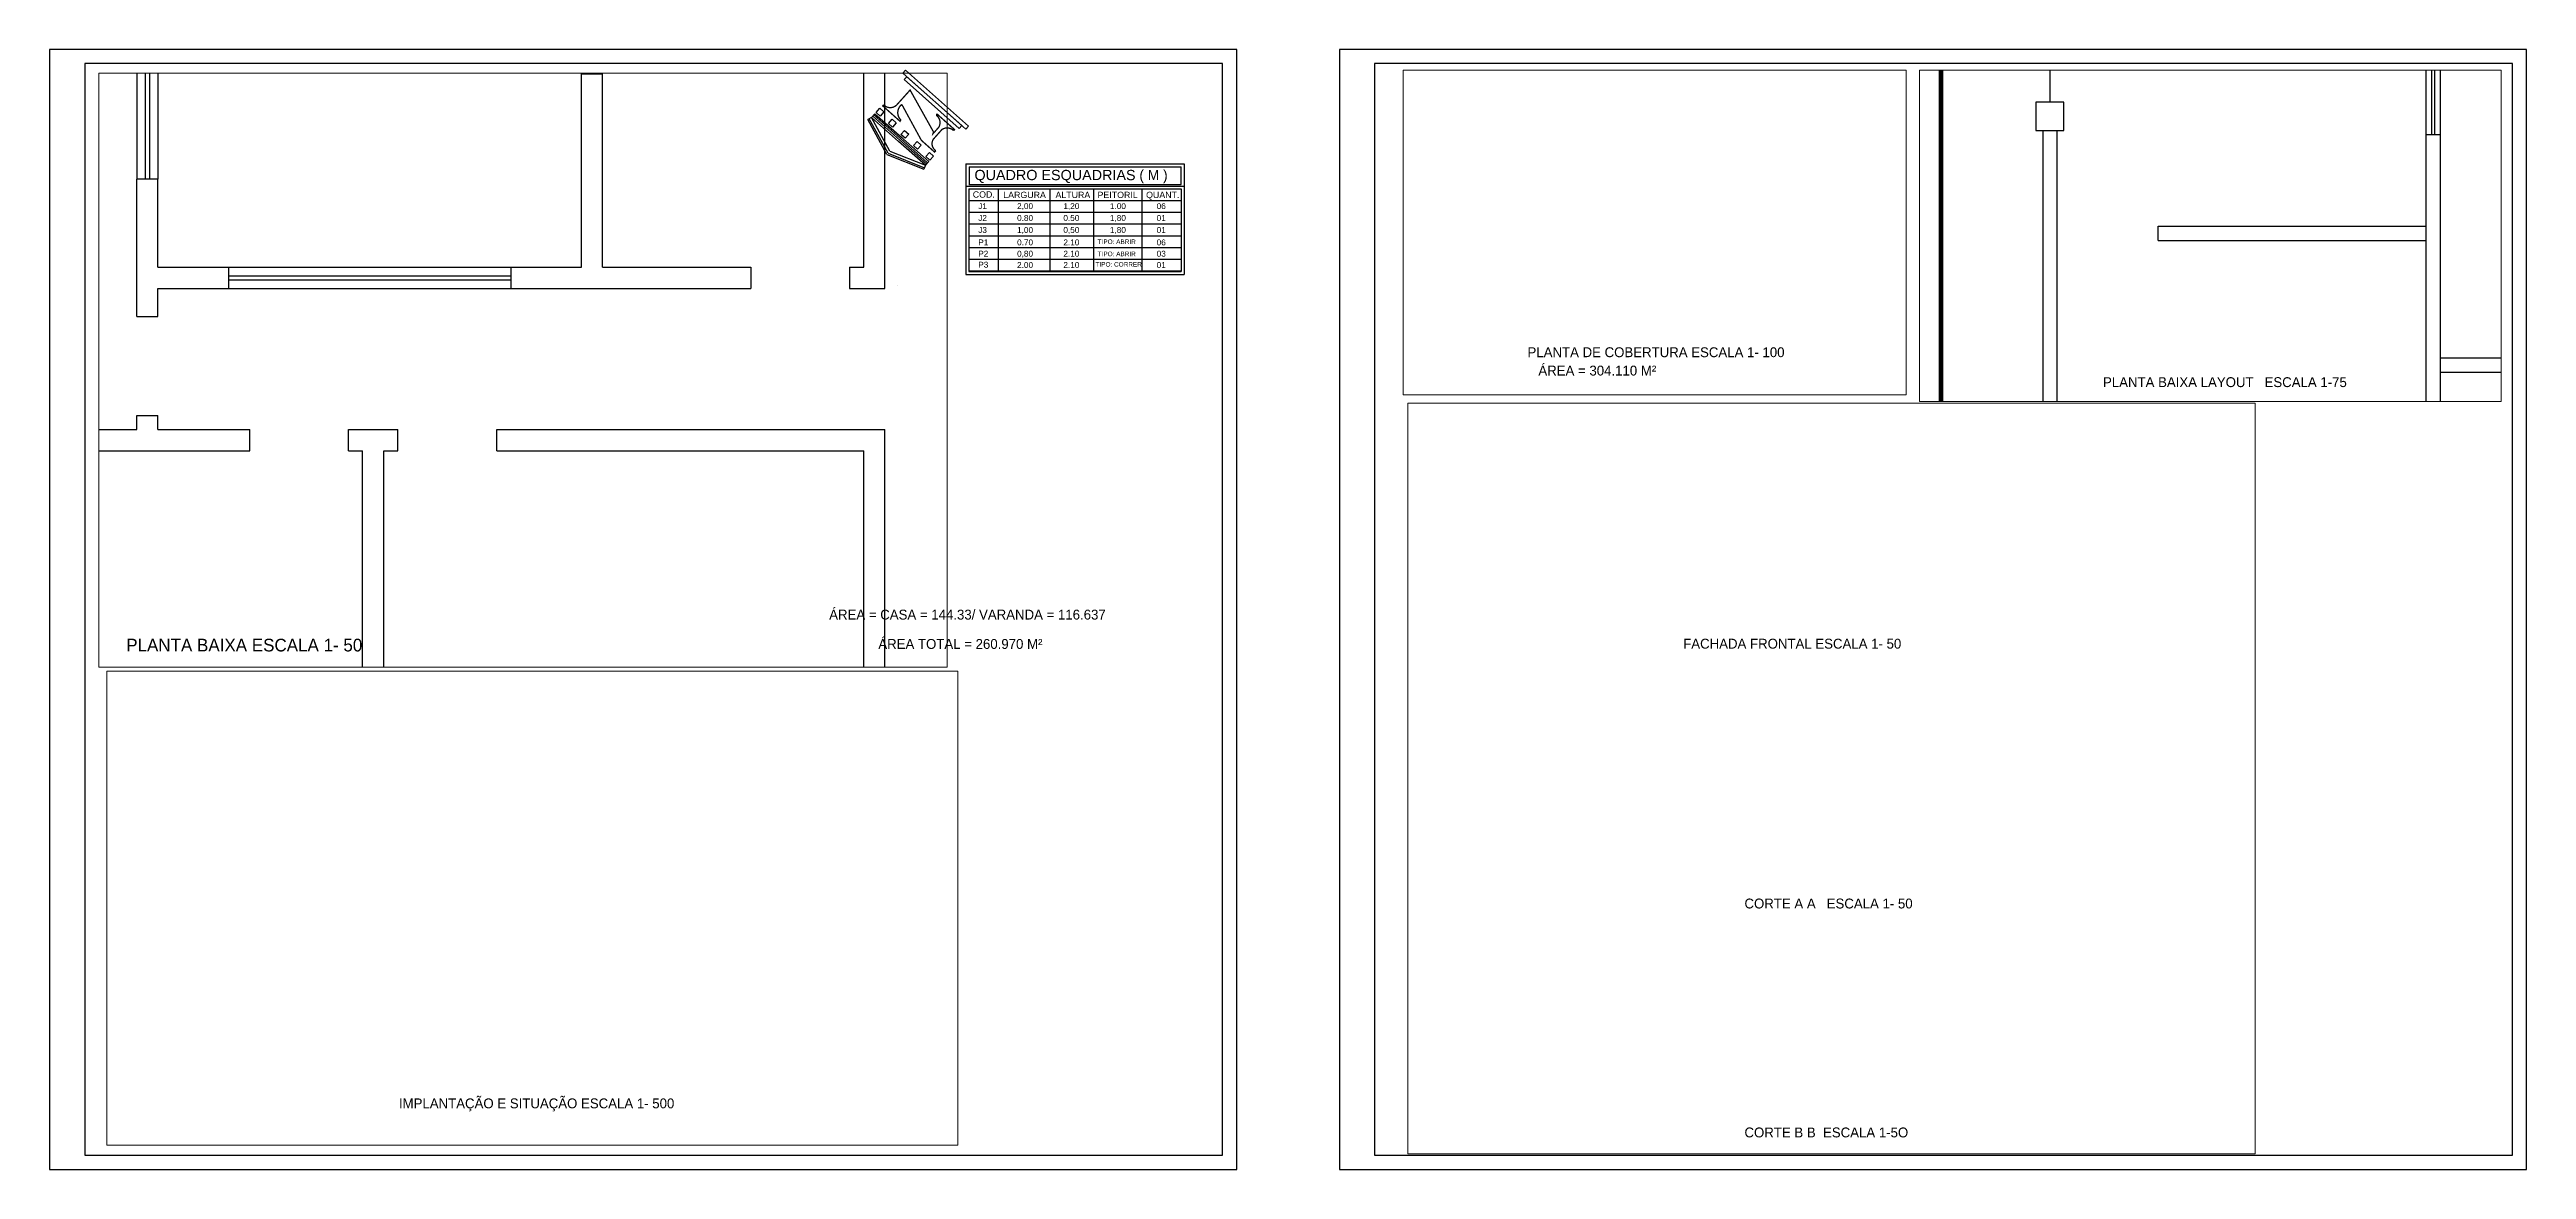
# Paper-space layout 'Layout1' of a CAD drawing. Extents: x -1140 to 614, y 632 to 1425.
# The model-space entities are those that its viewports show. They can reach past a viewport. Long polylines and large blocks are cut down to what shows.
import ezdxf

# ---------------------------------------------------------------- set-up
doc = ezdxf.new("R2010")
doc.units = 0
doc.header["$MEASUREMENT"] = 0
doc.linetypes.add('HIDDEN', pattern=[0.375, 0.25, -0.125])
doc.layers.get('0').update_dxf_attribs({"linetype": 'CONTINUOUS'})
for name, color, linetype in [('CARIMBO', 3, 'CONTINUOUS'), ('ESQUADRIA', 2, 'CONTINUOUS'), ('JANELA', 3, 'CONTINUOUS'), ('margem externa', 18, 'CONTINUOUS'), ('MOB', 1, 'CONTINUOUS'), ('MVIEW', 6, 'CONTINUOUS'), ('PAREDE', 6, 'CONTINUOUS'), ('PILAR', 5, 'CONTINUOUS'), ('PORTA', 3, 'CONTINUOUS'), ('PROJCASA', 3, 'HIDDEN'), ('quadro-esqua', 3, 'CONTINUOUS'), ('VARANDA', 1, 'CONTINUOUS')]:
    doc.layers.add(name, color=color, linetype=linetype)
doc.styles.add('AVANT', font='')
doc.styles.add('COMIC SANS MS', font='comic.ttf')
doc.styles.get('AVANT').set_extended_font_data('AvantGarde Bk BT')

# ---------------------------------------------------------------- blocks, each defined once
blk = doc.blocks.new('norte11')
for p, q in [((0, 7.01), (-8.85, 3.84)), ((0, 6.64), (-8.73, 3.51)), ((0, 5.95), (-8.51, 2.9)), ((0, 7.01), (8.85, 3.84)), ((0, 6.64), (8.73, 3.51)), ((0, 5.95), (8.51, 2.9)), ((-8.51, 2.9), (-8.85, 3.84)), ((-8.51, 2.9), (0, 2.9)), ((-8.51, 2.9), (-8.51, 1.72)), ((-8.51, 2.48), (0, 2.48)), ((-8.51, 2.13), (0, 2.13)), ((-8.51, 1.72), (8.51, 1.72)), ((-5.2, 2.48), (-5.2, 2.48)), ((8.51, 2.9), (0, 2.9)), ((8.51, 2.48), (0, 2.48)), ((8.51, 2.13), (0, 2.13)), ((8.51, 1.72), (0, 1.72)), ((5.2, 2.48), (5.2, 2.48)), ((8.51, 2.9), (8.85, 3.84)), ((8.51, 2.9), (8.51, 1.72))]:
    blk.add_line(p, q)
for points in [[(-8.51, 1.3), (-7.21, 1.3), (-7.21, 0), (-8.51, 0)], [(-4.58, 1.3), (-3.28, 1.3), (-3.28, 0), (-4.58, 0)], [(-0.65, 1.3), (0.65, 1.3), (0.65, 0), (-0.65, 0)], [(3.28, 1.3), (4.58, 1.3), (4.58, 0), (3.28, 0)], [(7.21, 1.3), (8.51, 1.3), (8.51, 0), (7.21, 0)], [(-9.99, -9.82), (9.99, -9.82), (9.99, -10.76), (-9.99, -10.76)], [(-8.69, -8.89), (8.69, -8.89), (8.69, -9.82), (-8.69, -9.82)]]:
    blk.add_lwpolyline(points, close=True)
blk.add_lwpolyline([(-8.03, -7.97, 0.312, 0.312, 0), (-8.03, -7.64, 0.312, 0.312, 0.359517), (-5.8, -6.01, 0.312, 0.312, 0), (-5.8, -2.98, 0.312, 0.312, 0.41745), (-8.03, -1.31, 0.312, 0.312, 0), (-8.03, -0.87, 0.312, 0.312, 0), (-3.86, -0.87, 0.312, 0.312, 0), (5.22, -4.13, 0.312, 0.312, 0), (5.22, -4.13, 0.312, 0.312, 0.462654), (2.88, -1.23, 0.312, 0.312, 0), (2.88, -0.88, 0.312, 0.312, 0), (8.36, -0.88, 0.312, 0.312, 0), (8.36, -1.22, 0.312, 0.312, 0.430408), (6.04, -3.29, 0.312, 0.312, 0), (6.02, -7.97, 0.312, 0.312, 0), (-4.67, -4.26, 0.312, 0.312, 0), (-4.88, -3.86, 0.312, 0.312, 0), (-4.88, -5.89, 0.312, 0.312, 0.390193), (-2.52, -7.64, 0.312, 0.312, 0), (-2.52, -7.97, 0.312, 0.312, 0)], format="xyseb", close=True)

msp = doc.modelspace()

# ---------------------------------------------------------------- linework, layer by layer
at = {"const_width": 0.25}
msp.add_lwpolyline([(30.383, -86.861), (30.383, 53.639), (224.383, 53.639), (224.383, -86.861)], close=True, dxfattribs=at)
at = {"layer": 'ESQUADRIA'}
for p, q in [((82.666, 20.555), (82.666, 10.555)), ((56.166, 8.805), (56.166, 18.805)), ((97.666, 14.287), (97.666, 18.287)), ((98.416, 14.287), (98.416, 18.287)), ((85.166, 7.434), (95.166, 7.434)), ((85.166, 6.684), (95.166, 6.684))]:
    msp.add_line(p, q, dxfattribs=at)
at = {"layer": 'JANELA', "color": 3}
for p, q in [((81.916, 20.555), (81.916, 10.555)), ((82.216, 20.555), (82.216, 10.555)), ((82.366, 20.555), (82.366, 10.555)), ((85.166, 7.134), (95.166, 7.134)), ((85.166, 6.984), (95.166, 6.984))]:
    msp.add_line(p, q, dxfattribs=at)
at = {"layer": 'PAREDE'}
for p, q in [((108.416, 6.684), (108.416, 19.434)), ((107.666, 7.434), (107.666, 18.684)), ((97.666, 7.434), (97.666, 14.287)), ((97.666, 14.287), (98.416, 14.287)), ((98.416, 14.384), (98.416, 14.573)), ((98.416, 7.434), (98.416, 14.287)), ((82.666, 10.555), (81.916, 10.555)), ((81.916, 5.684), (81.916, 10.555)), ((82.666, 7.434), (82.666, 10.555)), ((56.166, -19.316), (56.166, 8.805)), ((56.916, -8.566), (56.916, 8.805)), ((97.666, 7.434), (97.666, 8.059)), ((82.666, 7.434), (85.166, 7.434)), ((85.166, 7.434), (85.166, 6.684)), ((95.166, 7.434), (97.666, 7.434)), ((95.166, 7.434), (95.166, 6.684)), ((98.416, 7.434), (103.666, 7.434)), ((103.666, 7.434), (103.666, 6.684)), ((107.166, 7.434), (107.666, 7.434)), ((107.166, 7.434), (107.166, 6.684)), ((82.666, 5.684), (82.666, 6.684)), ((82.666, 6.684), (85.166, 6.684)), ((95.166, 6.684), (103.666, 6.684)), ((107.166, 6.684), (108.416, 6.684)), ((81.916, 5.684), (82.666, 5.684)), ((56.916, 1.684), (56.916, 5.184)), ((81.916, 2.184), (82.666, 2.184)), ((81.916, 1.684), (81.916, 2.184)), ((82.666, 1.684), (82.666, 2.184)), ((56.916, -3.066), (56.916, 0.934)), ((65.166, 1.684), (81.916, 1.684)), ((69.916, 0.934), (85.916, 0.934)), ((82.666, 1.684), (85.916, 1.684)), ((85.916, 0.934), (85.916, 1.684)), ((89.416, 1.684), (91.166, 1.684)), ((89.416, 0.934), (89.416, 1.684)), ((89.416, 0.934), (89.916, 0.934)), ((89.416, 0.934), (89.916, 0.934)), ((89.916, -18.566), (89.916, 0.934)), ((90.666, 0.934), (91.166, 0.934)), ((90.666, -18.566), (90.666, 0.934)), ((91.166, 0.934), (91.166, 1.684)), ((94.666, 1.684), (108.416, 1.684)), ((94.666, 0.934), (94.666, 1.684)), ((94.666, 0.934), (107.666, 0.934)), ((107.666, -18.566), (107.666, 0.934)), ((108.416, -18.566), (108.416, 1.684)), ((56.916, -3.066), (69.166, -3.066)), ((56.916, -3.816), (69.166, -3.816))]:
    msp.add_line(p, q, dxfattribs=at)
at = {"layer": 'PAREDE', "ltscale": 0.35}
msp.add_line((56.166, -8.566), (56.166, 3.184), dxfattribs=at)
at = {"layer": 'PILAR'}
msp.add_lwpolyline([(36.917, 9.021), (36.917, 10.521), (35.417, 10.521), (35.417, 9.021)], close=True, dxfattribs=at)
msp.add_lwpolyline([(36.917, 9.021), (36.917, 10.521), (35.417, 10.521), (35.417, 9.021)], close=True, dxfattribs=at)
msp.add_lwpolyline([(36.917, 9.021), (36.917, 10.521), (35.417, 10.521), (35.417, 9.021)], close=True, dxfattribs=at)
msp.add_lwpolyline([(36.917, 9.021), (36.917, 10.521), (35.417, 10.521), (35.417, 9.021)], close=True, dxfattribs=at)
at = {"layer": 'PORTA', "color": 3}
for p, q in [((56.466, 8.805), (56.466, 18.805)), ((56.616, 8.805), (56.616, 18.805)), ((56.916, 8.805), (56.916, 18.805)), ((35.791, 9.021), (35.791, -7.816)), ((36.541, 9.021), (36.541, -7.816)), ((41.916, 3.184), (41.916, 3.934)), ((41.916, 3.934), (56.166, 3.934)), ((41.916, 3.184), (56.166, 3.184))]:
    msp.add_line(p, q, dxfattribs=at)
at = {"layer": 'PORTA', "color": 1}
msp.add_line((56.166, 8.805), (56.916, 8.805), dxfattribs=at)
at = {"layer": 'PORTA', "color": 3}
msp.add_lwpolyline([(108.87, 6.78), (108.87, 6.78), (108.87, 6.78), (108.87, 6.78)], close=True, dxfattribs=at)
at = {"layer": 'PROJCASA', "ltscale": 0.5}
for p, q in [((97.966, 14.287), (97.966, 18.287)), ((98.116, 14.287), (98.116, 18.287))]:
    msp.add_line(p, q, dxfattribs=at)
at = {"layer": 'VARANDA'}
msp.add_line((36.166, 27.727), (36.166, 10.521), dxfattribs=at)

psp = doc.layouts.get("Layout1")

# ---------------------------------------------------------------- linework, layer by layer
at = {"layer": 'CARIMBO'}
for points in [[(-1140.4, 1425.3), (-1140.4, 631.8), (-299.4, 631.8), (-299.4, 1425.3)], [(-226.7, 1425.3), (-226.7, 631.8), (614.3, 631.8), (614.3, 1425.3)]]:
    psp.add_lwpolyline(points, close=True, dxfattribs=at)
at = {"layer": 'margem externa'}
for points in [[(-309.4, 641.8), (-309.4, 1415.3), (-1115.4, 1415.3), (-1115.4, 641.8)], [(604.3, 641.8), (604.3, 1415.3), (-201.7, 1415.3), (-201.7, 641.8)]]:
    psp.add_lwpolyline(points, close=True, dxfattribs=at)
at = {"layer": 'quadro-esqua'}
for p, q in [((-491.2, 1344.3), (-336.6, 1344.3)), ((-491.2, 1344.3), (-491.2, 1265.9)), ((-489, 1342.2), (-338.7, 1342.2)), ((-489, 1342.2), (-489, 1329.7)), ((-338.7, 1329.7), (-338.7, 1342.2)), ((-336.6, 1344.3), (-336.6, 1265.9)), ((-336.6, 1328.2), (-491.2, 1328.2)), ((-489.1, 1329.7), (-338.7, 1329.7)), ((-489.1, 1326.6), (-338.7, 1326.6)), ((-489.1, 1326.6), (-489.1, 1267.9)), ((-489.1, 1318.3), (-338.7, 1318.3)), ((-468.4, 1326.6), (-468.4, 1267.9)), ((-431.8, 1326.6), (-431.8, 1267.9)), ((-400.8, 1326.6), (-400.8, 1267.9)), ((-366.6, 1326.6), (-366.6, 1267.9)), ((-338.7, 1326.6), (-338.7, 1267.9)), ((-489.1, 1310), (-338.7, 1310)), ((-489.1, 1301.7), (-338.7, 1301.7)), ((-489.1, 1293.3), (-338.7, 1293.3)), ((-489.1, 1285), (-338.7, 1285)), ((-491.2, 1265.9), (-336.6, 1265.9)), ((-489.1, 1276.7), (-338.7, 1276.7)), ((-489.1, 1268.4), (-338.7, 1268.4)), ((-489.1, 1268.4), (-338.7, 1268.4)), ((-489.1, 1268.2), (-338.7, 1268.2)), ((-489.1, 1267.9), (-338.7, 1267.9)), ((-489.1, 1267.9), (-338.7, 1267.9))]:
    psp.add_line(p, q, dxfattribs=at)

# ---------------------------------------------------------------- block references
at = {"layer": 'MOB', "xscale": 3, "yscale": 3, "zscale": 3, "rotation": 138.3418922635343}
psp.add_blockref('norte11', (-533.2, 1366.7), dxfattribs=at)

# ---------------------------------------------------------------- texts
at = {"layer": 'CARIMBO', "style": 'COMIC SANS MS'}
for s, height, p in [('PLANTA DE COBERTURA ESCALA 1- 100', 7, (-93.4, 1207.3)), ('ÁREA = 304.110 M²', 7, (-85.7, 1194.3)), ('PLANTA BAIXA LAYOUT   ESCALA 1-75', 7, (314.3, 1186.1)), ('ÁREA = CASA = 144.33/ VARANDA = 116.637', 7, (-588.1, 1021.4)), ('PLANTA BAIXA ESCALA 1- 50 ', 9, (-1086.1, 998.8)), (' ÁREA TOTAL = 260.970 M²', 7, (-555.9, 1000.6)), ('FACHADA FRONTAL ESCALA 1- 50', 7, (16.9, 1000.8)), ('CORTE A A   ESCALA 1- 50', 7, (60.3, 816.7)), ('IMPLANTAÇÃO E SITUAÇÃO ESCALA 1- 500', 7, (-892.9, 675.1)), ('CORTE B B  ESCALA 1-5O', 7, (60.3, 654.5))]:
    psp.add_text(s, height=height, dxfattribs=at).set_placement(p)
at = {"layer": 'quadro-esqua', "attachment_point": 1}
for s, insert, char_height, width, style in [('{\\fArial|b0|i0|c0|p34;QUADRO ESQUADRIAS} ( M )', (-485.2, 1340), 7.28, 149.235, 'COMIC SANS MS'), ('{\\fArial|b0|i0|c0|p34;COD.}', (-486.4, 1324.8), 4.472, 149.235, 'AVANT'), ('\\fArial|b0|i0|c0|p34;J1', (-482.5, 1316.4), 4.16, 149.234, 'AVANT'), ('{\\fArial|b0|i0|c0|p34;LARGURA }', (-464.8, 1324.5), 4.472, 149.235, 'AVANT'), ('{\\fArial|b0|i0|c0|p34;2,00}', (-455, 1316.4), 4.16, 149.235, 'AVANT'), ('{\\fArial|b0|i0|c0|p34;ALTURA}', (-427.8, 1324.5), 4.472, 149.235, 'AVANT'), ('{\\fArial|b0|i0|c0|p34;1,20}', (-422.2, 1316.4), 4.16, 149.235, 'AVANT'), ('{\\fArial|b0|i0|c0|p34;PEITORIL}', (-398, 1324.5), 4.472, 149.235, 'AVANT'), ('{\\fArial|b0|i0|c0|p34;1.00}', (-389.2, 1316.4), 4.16, 149.235, 'AVANT'), ('{\\fArial|b0|i0|c0|p34;QUANT.}', (-363.6, 1324.5), 4.472, 149.235, 'AVANT'), ('{\\fArial|b0|i0|c0|p34;06}', (-356.1, 1316.4), 4.16, 149.235, 'AVANT'), ('{\\fArial|b0|i0|c0|p34;J2}', (-482.5, 1308), 4.16, 149.235, 'AVANT'), ('{\\fArial|b0|i0|c0|p34;J3}', (-482.5, 1299.5), 4.16, 149.235, 'AVANT'), ('{\\fArial|b0|i0|c0|p34;0.80}', (-455, 1308), 4.16, 149.235, 'AVANT'), ('{\\fArial|b0|i0|c0|p34;1,00}', (-455, 1299.5), 4.16, 149.235, 'AVANT'), ('{\\fArial|b0|i0|c0|p34;0.50}', (-422.2, 1308), 4.16, 149.235, 'AVANT'), ('{\\fArial|b0|i0|c0|p34;0,50}', (-422.2, 1299.5), 4.16, 149.235, 'AVANT'), ('{\\fArial|b0|i0|c0|p34;1,80}', (-389.2, 1308), 4.16, 149.235, 'AVANT'), ('{\\fArial|b0|i0|c0|p34;1,80}', (-389.2, 1299.5), 4.16, 149.235, 'AVANT'), ('{\\fArial|b0|i0|c0|p34;01}', (-356.1, 1308), 4.16, 149.235, 'AVANT'), ('{\\fArial|b0|i0|c0|p34;01}', (-356.1, 1299.5), 4.16, 149.235, 'AVANT'), ('{\\fArial|b0|i0|c0|p34;P1}', (-482.5, 1290.7), 4.16, 149.235, 'AVANT'), ('{\\fArial|b0|i0|c0|p34;P2}', (-482.5, 1282.7), 4.16, 149.235, 'AVANT'), ('{\\fArial|b0|i0|c0|p34;0.70}', (-455, 1290.7), 4.16, 149.235, 'AVANT'), ('{\\fArial|b0|i0|c0|p34;0,80}', (-455, 1282.7), 4.16, 149.235, 'AVANT'), ('{\\fArial|b0|i0|c0|p34;2.10}', (-422.2, 1290.7), 4.16, 149.235, 'AVANT'), ('{\\fArial|b0|i0|c0|p34;2.10}', (-422.2, 1282.7), 4.16, 149.235, 'AVANT'), ('{\\fArial|b0|i0|c0|p34;TIPO: ABRIR}', (-397.9, 1290.7), 3.25, 149.235, 'AVANT'), ('{\\fArial|b0|i0|c0|p34;TIPO: ABRIR}', (-397.9, 1282.1), 3.25, 149.235, 'AVANT'), ('{\\fArial|b0|i0|c0|p34;06}', (-356.1, 1290.7), 4.16, 149.235, 'AVANT'), ('{\\fArial|b0|i0|c0|p34;03}', (-356.1, 1282.7), 4.16, 149.235, 'AVANT'), ('{\\fArial|b0|i0|c0|p34;P3}', (-482.5, 1274.9), 4.16, 149.235, 'AVANT'), ('{\\fArial|b0|i0|c0|p34;2.00}', (-455, 1274.7), 4.16, 149.235, 'AVANT'), ('{\\fArial|b0|i0|c0|p34;2.10}', (-422.2, 1274.7), 4.16, 149.235, 'AVANT'), ('{\\fArial|b0|i0|c0|p34;TIPO: CORRER}', (-399.4, 1274.7), 3.25, 149.235, 'AVANT'), ('{\\fArial|b0|i0|c0|p34;01}', (-356.1, 1274.7), 4.16, 149.235, 'AVANT')]:
    psp.add_mtext(s, dxfattribs=dict(at, insert=insert, char_height=char_height, width=width, style=style))

# ---------------------------------------------------------------- viewports
at = {"layer": 'MVIEW'}
psp.add_viewport(center=(-805, 1198.1), size=(600.9, 420.709), view_center_point=(95.597, 3.788), view_height=21.03548, dxfattribs=at)
for center, size, view_center_point, view_height, status in [((-3.4, 1295.6), (356.3, 230.175), (-60.667, -44.821), 23.01746, 5), ((390.3, 1293.2), (411.9, 234.723), (44.692, 3.42), 17.60423, 6), ((122, 908.8), (600.4, 531.703), (-95.838, -44.501), 26.58515, 4), ((-798.5, 816.9), (602.9, 335.903), (48.533, 265.627), 167.95144, 3)]:
    psp.add_viewport(center=center, size=size, view_center_point=view_center_point, view_height=view_height, status=status, dxfattribs=at)

doc.saveas('drawing.dxf')
